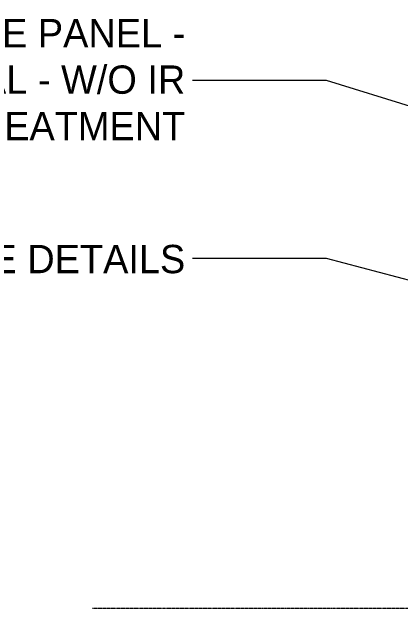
# Model space of a CAD drawing. Header units: inches. Extents: x 21386 to 98862, y -290 to 853.
# Drawn here: x 35298.5 to 35534.7, y 0 to 363 of the extents above; entities that cross this region are included whole.
import ezdxf

# ---------------------------------------------------------------- set-up
doc = ezdxf.new("R2010")
doc.units = ezdxf.units.IN
doc.header["$MEASUREMENT"] = 0
doc.linetypes.add('Grid Line 1_2_', pattern=[0.875, 0.5, -0.125, 0.125, -0.125])
doc.layers.add('A-ANNO-IDEN', color=131, linetype='Continuous', lineweight=9)
doc.layers.add('A-FLOR-LEVL', color=51, linetype='Continuous', lineweight=9)
doc.styles.add('Century Gothic', font='GOTHIC.TTF', dxfattribs={"height": 17.245342})

msp = doc.modelspace()

# ---------------------------------------------------------------- linework, layer by layer
at = {"layer": 'A-ANNO-IDEN', "color": 153}
for p, q in [((35489.97, 321.19), (35404.02, 321.19)), ((35685.39, 261.19), (35489.97, 321.19)), ((35489.97, 212.78), (35404.02, 212.78)), ((35676.97, 163.42), (35489.97, 212.78))]:
    msp.add_line(p, q, dxfattribs=at)
at = {"layer": 'A-FLOR-LEVL', "linetype": 'Grid Line 1_2_'}
msp.add_line((35347.52, 0), (40226.21, 0), dxfattribs=at)

# ---------------------------------------------------------------- next in the draw order: texts
at = {"layer": 'A-ANNO-IDEN', "char_height": 17.2453, "attachment_point": 3, "line_spacing_factor": 0.984117, "style": 'Century Gothic', "bg_fill": 3, "box_fill_scale": 1.25, "bg_fill_color": 0, "bg_fill_transparency": 0}
for s, insert, width in [('POLYCARBONATE PANEL -\\PARCOPLUS 547 - OPAL - W/O IR\\PTREATMENT', (35404.02, 358.72), 424.872), ('INTERIOR PLYWOOD - SEE DETAILS', (35404.02, 221.17), 452.52)]:
    msp.add_mtext(s, dxfattribs=dict(at, insert=insert, width=width))

doc.saveas('drawing.dxf')
